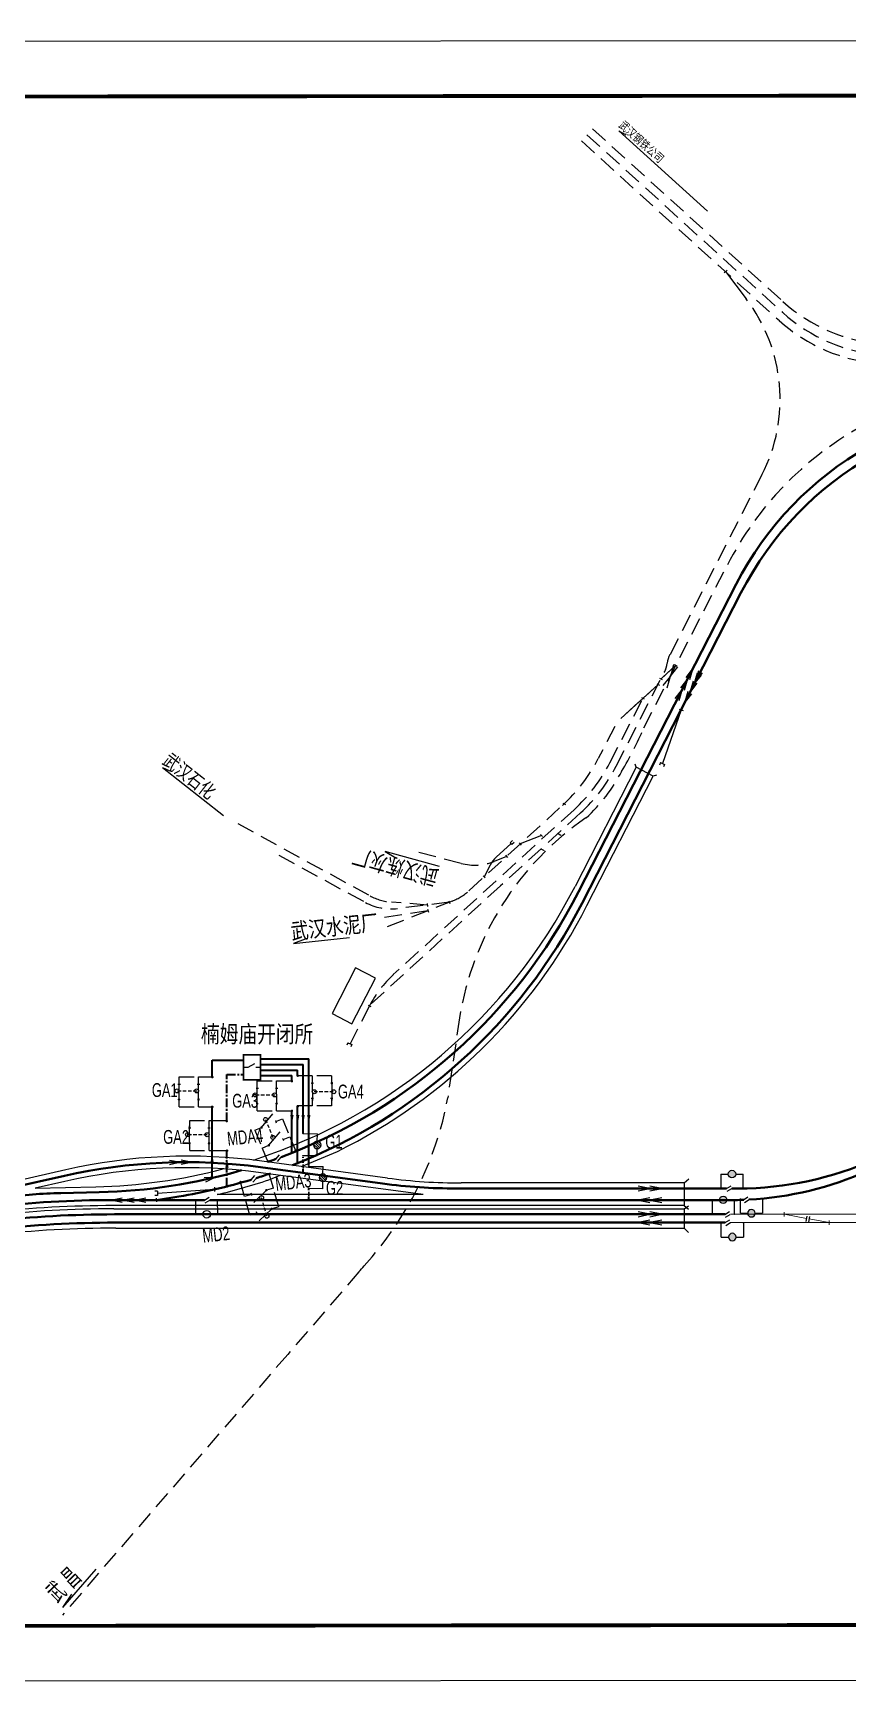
# Model space of a CAD drawing. Header units: millimetres. Extents: x 127 to 2034, y 513 to 812.
# Drawn here: x 509.2 to 656.7, y 513.2 to 812 of the extents above; entities that cross this region are included whole.
import ezdxf
from ezdxf.enums import TextEntityAlignment as Align

# ---------------------------------------------------------------- set-up
doc = ezdxf.new("R2010")
doc.units = ezdxf.units.MM
for name, pattern in [('CENTER', [50.8, 31.75, -6.35, 6.35, -6.35]), ('DASHDOTX2', [50.8, 25.4, -12.7, 0, -12.7]), ('DIVIDE2', [15.875, 6.35, -3.175, 0, -3.175, 0, -3.175]), ('HIDDEN', [9.525, 6.35, -3.175])]:
    doc.linetypes.add(name, pattern=pattern)
for name, color, linetype in [('JYX', 7, 'Continuous'), ('ZC_站场', 7, 'Continuous'), ('三环路', 7, 'Continuous'), ('图框', 7, 'Continuous'), ('既有', 7, 'Continuous'), ('既有线', 7, 'Continuous'), ('牵引所', 6, 'Continuous'), ('设计', 6, 'Continuous'), ('运行时分', 1, 'Continuous'), ('近期设计', 6, 'Continuous')]:
    doc.layers.add(name, color=color, linetype=linetype)
doc.styles.add('HZTXT', font='tx.shx', dxfattribs={"width": 0.75, "bigfont": 'hztxt.shx'})
doc.styles.add('JCWAuxLineStyle', font='TAHOMA.TTF', dxfattribs={"width": 0.8, "height": 1.5})
doc.styles.add('JCWHZ', font='jcwasc', dxfattribs={"width": 0.7, "bigfont": 'hztxt'})
doc.styles.add('STYLE1', font='SimSun.ttf', dxfattribs={"width": 0.8})

# ---------------------------------------------------------------- blocks, each defined once
blk = doc.blocks.new('md')
at = {"layer": '牵引所'}
for p, q in [((0, -0.01), (0.66, 0.74)), ((0.28, -0.44), (0.95, 0.3))]:
    blk.add_line(p, q, dxfattribs=at)
blk = doc.blocks.new('sjkg')
at = {"layer": '图框'}
for p, q in [((0, 6.2), (0, 3.5)), ((0, 6.2), (1.32, 6.2)), ((1.32, 6.2), (4.11, 7.7)), ((4.11, 6.43), (4.11, 5.98)), ((4.11, 6.2), (5.43, 6.2)), ((5.43, 6.2), (5.43, 3.5)), ((1.32, 2.7), (4.11, 4.2)), ((0, 2.7), (0, 0)), ((0, 2.7), (1.32, 2.7)), ((4.11, 2.93), (4.11, 2.48)), ((4.11, 2.7), (5.43, 2.7)), ((5.43, 2.7), (5.43, 0))]:
    blk.add_line(p, q, dxfattribs=at)
at = {"layer": '图框', "linetype": 'HIDDEN', "ltscale": 0.1}
blk.add_line((2.53, 7.26), (2.53, 3.76), dxfattribs=at)
at = {"layer": '图框', "const_width": 0.225}
for points in [[(1.21, 6.2, 1), (1.43, 6.2, 1)], [(1.21, 2.7, 1), (1.43, 2.7, 1)]]:
    blk.add_lwpolyline(points, format="xyb", close=True, dxfattribs=at)
at = {"layer": '图框', "const_width": 0.15}
for points in [[(4.11, 6.43), (4.11, 5.98)], [(4.11, 2.93), (4.11, 2.48)]]:
    blk.add_lwpolyline(points, dxfattribs=at)
at = {"layer": '图框'}
for centre in [(2.53, 7.26), (2.53, 3.76)]:
    blk.add_circle(centre, 0.36, dxfattribs=at)
blk = doc.blocks.new('fd')
at = {"layer": '牵引所'}
for p, q in [((0, 0.45), (0, -0.55)), ((0.5, 0.45), (0.5, -0.55))]:
    blk.add_line(p, q, dxfattribs=at)
blk = doc.blocks.new('sjkgb')
at = {"layer": '图框'}
for p, q in [((0, 6.2), (1.32, 6.2)), ((0, 6.2), (0, 3.5)), ((1.32, 6.23), (4.49, 6.22)), ((4.11, 6.43), (4.11, 5.98)), ((4.11, 6.2), (5.43, 6.2)), ((5.43, 6.2), (5.43, 3.5)), ((0, 2.7), (0, 0)), ((0, 2.7), (1.32, 2.7)), ((1.31, 2.69), (4.48, 2.71)), ((4.11, 2.93), (4.11, 2.48)), ((4.11, 2.7), (5.43, 2.7)), ((5.43, 2.7), (5.43, 0))]:
    blk.add_line(p, q, dxfattribs=at)
at = {"layer": '图框', "linetype": 'HIDDEN', "ltscale": 0.1}
blk.add_line((2.9, 6.5), (2.9, 3), dxfattribs=at)
at = {"layer": '图框', "const_width": 0.225}
for points in [[(1.22, 6.29, 1), (1.42, 6.18, 1)], [(1.21, 2.7, 1), (1.43, 2.7, 1)]]:
    blk.add_lwpolyline(points, format="xyb", close=True, dxfattribs=at)
at = {"layer": '图框', "const_width": 0.15}
for points in [[(4.11, 6.43), (4.11, 5.98)], [(4.11, 2.93), (4.11, 2.48)]]:
    blk.add_lwpolyline(points, dxfattribs=at)
at = {"layer": '图框'}
for centre in [(2.88, 6.59), (2.88, 3.06)]:
    blk.add_circle(centre, 0.36, dxfattribs=at)
blk = doc.blocks.new('DDKGB')
at = {"layer": '牵引所', "linetype": 'Continuous'}
for p, q in [((0.02, 2.55), (0.02, -0.02)), ((0.02, 2.55), (1.33, 2.55)), ((2.69, 2.55), (4.03, 2.55)), ((4.03, -0.02), (4.03, 2.55))]:
    blk.add_line(p, q, dxfattribs=at)
at = {"layer": '牵引所', "linetype": 'Continuous', "const_width": 0.158}
for points in [[(0.1, -0.02, 1), (-0.05, -0.02)], [(-0.05, -0.02, 1), (0.1, -0.02)], [(4.1, -0.02, 1), (3.96, -0.02)], [(3.96, -0.02, 1), (4.1, -0.02)]]:
    blk.add_lwpolyline(points, format="xyb", dxfattribs=at)
at = {"layer": '牵引所', "linetype": 'Continuous'}
blk.add_circle((2.01, 2.55), 0.679, dxfattribs=at)

msp = doc.modelspace()

# ---------------------------------------------------------------- hatches: boundary and pattern name
at = {"layer": '牵引所'}
h = msp.add_hatch(dxfattribs=at)
h.set_pattern_fill('ANSI31', color=256, scale=0.1, style=0)
h.set_pattern_definition([(135, (1731.31252, -2879.21885), (0.224506403, 0.224506403), [])])
h.paths.add_polyline_path([(561.33, 610.66, 1), (559.97, 610.66, 1)])
h = msp.add_hatch(dxfattribs=at)
h.set_pattern_fill('ANSI31', color=3, scale=0.1, style=0)
h.set_pattern_definition([(135, (1732.34372, -2885.16657), (0.224506403, 0.224506403), [])])
h.paths.add_polyline_path([(562.36, 604.71, 1), (561, 604.71, 1)])
h = msp.add_hatch(color=256, dxfattribs=at)
h.paths.add_polyline_path([(635.04, 605.38, 1), (636.4, 605.38, 1)])
h.paths.add_polyline_path([(633.45, 600.7, 0.01362), (633.45, 600.66), (634.81, 600.66, 1.027617)])
h.paths.add_polyline_path([(633.45, 600.66, 0.946954), (634.81, 600.66)])
h.paths.add_polyline_path([(638.56, 598.27, 0.07191), (638.59, 598.08), (639.89, 598.08, 0.07191), (639.92, 598.27, 1)])
h.paths.add_polyline_path([(638.59, 598.08, 0.747386), (639.89, 598.08)])
h.paths.add_polyline_path([(635.1, 593.96, 1), (636.46, 593.96, 1)])

# ---------------------------------------------------------------- linework, layer by layer
at = {"layer": 'JYX', "linetype": 'HIDDEN', "ltscale": 0.5}
for p, q in [((608.45, 792.49), (644.29, 759.95)), ((609.46, 793.6), (644.89, 761.43)), ((610.46, 794.71), (644.92, 763.43)), ((641.14, 732.01), (624.49, 699.48)), ((619.78, 686.21), (634.88, 715.7)), ((625.57, 697.52), (622.83, 695.01)), ((614.77, 679.27), (623.48, 696.28)), ((622.33, 694.03), (615.58, 687.87)), ((613.6, 679.84), (619.59, 691.53)), ((614.5, 686.46), (611.52, 680.64)), ((588.11, 656.7), (605.04, 672.16)), ((607.12, 671.36), (593.05, 658.51)), ((608.29, 670.79), (593.83, 657.59)), ((546.25, 668.87), (570.2, 655.77)), ((586.7, 661.64), (578.19, 663.82)), ((553.67, 663.15), (569.35, 654.58)), ((593.83, 657.59), (570.17, 635.99)), ((593.05, 658.51), (574.41, 641.5)), ((585.09, 654.83), (571.99, 649.65)), ((580.56, 654.1), (574.09, 654.61)), ((584.54, 654.6), (575.18, 653.46)), ((580.67, 653.07), (571.63, 651.69)), ((570.09, 635.84), (566.59, 628.99)), ((586.39, 633.69), (584.27, 619.2)), ((568.19, 587.64), (555.3, 572.72)), ((555.3, 572.72), (514.51, 525.5))]:
    msp.add_line(p, q, dxfattribs=at)
at = {"layer": 'JYX', "color": 8, "linetype": 'Continuous'}
for p, q in [((605.09, 672.55), (605.58, 672.3)), ((601.04, 666.9), (601.41, 666.5)), ((604.28, 667.03), (604.76, 666.78)), ((597.17, 665.37), (597.54, 664.97)), ((601.23, 664.25), (601.72, 664)), ((594.73, 663.11), (595.09, 662.7)), ((584.44, 654.86), (584.64, 654.36)), ((580.52, 654.38), (580.59, 653.84)), ((580.57, 653.33), (580.77, 652.83))]:
    msp.add_line(p, q, dxfattribs=at)
at = {"layer": 'JYX', "linetype": 'HIDDEN', "ltscale": 0.5}
for centre, radius, start, end in [((614.44, 745.69), 30, 332.8864, 37.3325), ((665.08, 785.64), 30, 227.7646, 266.1392), ((664.45, 782.16), 30, 227.7646, 266.2057), ((665.06, 783.64), 30, 227.7646, 266.2057), ((688.29, 688.35), 60, 86.2057, 152.8861), ((619.03, 698.56), 5, 332.8861, 352.0509), ((549.09, 717.37), 77.26, 329.6125, 336.216), ((584.81, 694.31), 30, 312.3931, 332.8864), ((586.9, 693.52), 30, 312.3931, 332.8861), ((588.07, 692.95), 30, 312.3931, 332.8861), ((589.07, 692.04), 30, 312.3931, 332.8861), ((640.13, 625.05), 54.42, 124.5254, 170.8678), ((589.11, 671.04), 9.71, 255.6106, 291.5572), ((574.01, 663.1), 9.71, 241.3217, 276.9469), ((574.86, 664.29), 9.71, 241.3217, 265.4767), ((581.42, 664.13), 10, 291.5572, 312.3931), ((587.9, 626.72), 20, 132.3931, 152.8864), ((523.91, 630.26), 61.37, 317.4554, 349.6134)]:
    msp.add_arc(centre, radius, start, end, dxfattribs=at)
at = {"layer": 'ZC_站场', "color": 145}
for p, q in [((626.14, 689.6), (626.88, 689.35)), ((542.03, 602.97), (542.03, 602.19))]:
    msp.add_line(p, q, dxfattribs=at)
at = {"layer": 'ZC_站场', "color": 141}
for p, q in [((622.76, 679.89), (622.58, 679.46)), ((622.76, 679.89), (623.48, 679.58)), ((623.48, 679.58), (623.3, 679.15)), ((566.19, 629.17), (566.01, 628.74)), ((566.19, 629.17), (566.91, 628.86)), ((566.91, 628.86), (566.72, 628.43)), ((531.74, 602.27), (531.27, 602.27)), ((531.74, 601.49), (531.27, 601.49)), ((531.74, 602.27), (531.74, 601.49))]:
    msp.add_line(p, q, dxfattribs=at)
at = {"layer": '三环路'}
for p, q in [((634.84, 769.12), (634.28, 768.58)), ((634.52, 768.84), (638.3, 763.88))]:
    msp.add_line(p, q, dxfattribs=at)
for points in [[(615.21, 794.31), (631.31, 779.8)], [(615.21, 794.31), (616.5, 793.59)]]:
    msp.add_lwpolyline(points, dxfattribs=at)
at = {"layer": '图框'}
for p, q in [((537.33, 613.74), (537.78, 613.74)), ((537.52, 610.95), (537.53, 614.11)), ((537.55, 615.06), (540.26, 615.06)), ((537.55, 613.74), (537.55, 615.06)), ((540.83, 613.74), (541.28, 613.74)), ((541.05, 615.06), (544.33, 615.06)), ((541.05, 613.74), (541.05, 615.06)), ((541.06, 610.94), (541.05, 614.11)), ((537.55, 609.63), (537.55, 610.95)), ((541.05, 609.63), (541.05, 610.95)), ((537.55, 609.63), (540.26, 609.63)), ((541.05, 609.63), (544.28, 609.63))]:
    msp.add_line(p, q, dxfattribs=at)
at = {"layer": '图框', "linetype": 'HIDDEN', "ltscale": 0.1}
msp.add_line((537.25, 612.53), (540.75, 612.53), dxfattribs=at)
at = {"layer": '图框', "color": 5, "linetype": 'Continuous', "ltscale": 0.6, "const_width": 0.7}
msp.add_lwpolyline([(2023.89, 525.05), (2023.89, 802.05), (152.5, 800.19), (152.5, 523.19)], close=True, dxfattribs=at)
at = {"layer": '图框', "const_width": 0.15}
for points in [[(537.33, 613.74), (537.78, 613.74)], [(540.83, 613.74), (541.28, 613.74)]]:
    msp.add_lwpolyline(points, dxfattribs=at)
at = {"layer": '图框', "const_width": 0.225}
for points in [[(537.47, 610.85, 1), (537.58, 611.05, 1)], [(541.05, 610.83, 1), (541.05, 611.06, 1)]]:
    msp.add_lwpolyline(points, format="xyb", close=True, dxfattribs=at)
at = {"layer": '图框'}
for centre in [(537.17, 612.51), (540.7, 612.5)]:
    msp.add_circle(centre, 0.36, dxfattribs=at)
at = {"layer": '既有', "color": 7}
for p, q in [((601.23, 666.69), (597.36, 665.16)), ((594.92, 662.9), (592.68, 662.01))]:
    msp.add_line(p, q, dxfattribs=at)
at = {"layer": '既有', "color": 7, "linetype": 'Continuous', "ltscale": 0.3}
for p, q in [((567.57, 642.71), (563.33, 634.43)), ((571.17, 640.87), (567.57, 642.71)), ((566.93, 632.59), (571.17, 640.87)), ((563.33, 634.43), (566.93, 632.59))]:
    msp.add_line(p, q, dxfattribs=at)
at = {"layer": '既有', "linetype": 'DASHDOTX2'}
msp.add_line((520.55, 533.84), (514.52, 526.86), dxfattribs=at)
at = {"layer": '既有', "color": 7}
msp.add_arc((541.71, 610.52), 35, 319.1782, 321.5658, dxfattribs=at)
at = {"layer": '既有线', "color": 7, "linetype": 'Continuous'}
for points in [[(532.62, 679.01), (543.7, 670.31)], [(532.62, 679.01), (533.96, 678.38)]]:
    msp.add_lwpolyline(points, dxfattribs=at)
at = {"layer": '牵引所'}
for p, q in [((127.5, 810.19), (2033.89, 812.05)), ((127.5, 513.19), (2033.89, 515.05))]:
    msp.add_line(p, q, dxfattribs=at)
at = {"layer": '牵引所', "color": 98, "lineweight": 35, "ltscale": 0.05}
for p, q in [((541.64, 626.03), (547.32, 626.03)), ((541.64, 622.99), (541.64, 626.03)), ((541.64, 604.68), (541.64, 617.56))]:
    msp.add_line(p, q, dxfattribs=at)
at = {"layer": '牵引所', "linetype": 'Continuous'}
for p, q in [((547.32, 624.72), (548.15, 624.72)), ((547.32, 624.72), (548.15, 624.72)), ((548.15, 624.72), (549.34, 625.41)), ((549.51, 624.72), (550.34, 624.72))]:
    msp.add_line(p, q, dxfattribs=at)
at = {"layer": '牵引所', "color": 3, "lineweight": 35, "ltscale": 0.1}
msp.add_line((550.34, 626.23), (559.1, 626.23), dxfattribs=at)
at = {"layer": '牵引所', "color": 1, "lineweight": 35, "ltscale": 0.1}
for p in [(550.34, 625.22), (558.09, 612.7)]:
    msp.add_line(p, (558.09, 625.22), dxfattribs=at)
at = {"layer": '牵引所', "color": 2, "lineweight": 35, "ltscale": 0.1}
msp.add_line((559.1, 606.93), (559.1, 626.23), dxfattribs=at)
at = {"layer": '牵引所', "color": 2, "linetype": 'CENTER', "lineweight": 35, "ltscale": 0.05}
for p, q in [((544.27, 623.41), (547.32, 623.41)), ((544.27, 614.95), (544.27, 623.41)), ((544.27, 603.12), (544.27, 609.52))]:
    msp.add_line(p, q, dxfattribs=at)
at = {"layer": '牵引所', "color": 4, "lineweight": 35, "ltscale": 0.05}
for p, q in [((550.34, 624.21), (557.08, 624.21)), ((557.08, 607.33), (557.08, 617.67))]:
    msp.add_line(p, q, dxfattribs=at)
at = {"layer": '牵引所', "lineweight": 35, "ltscale": 0.05}
for p, q in [((550.34, 623.2), (556.07, 623.2)), ((556.07, 609.21), (556.07, 616.88))]:
    msp.add_line(p, q, dxfattribs=at)
at = {"layer": '牵引所', "linetype": 'CENTER', "lineweight": 35, "ltscale": 0.05}
msp.add_line((556.07, 622.19), (556.07, 623.2), dxfattribs=at)
at = {"layer": '牵引所', "color": 4, "linetype": 'CENTER', "lineweight": 35, "ltscale": 0.05}
msp.add_line((557.08, 623.13), (557.08, 624.21), dxfattribs=at)
at = {"layer": '牵引所', "color": 1, "linetype": 'DIVIDE2', "lineweight": 35, "ltscale": 0.1}
msp.add_line((558.09, 605.6), (558.09, 608.69), dxfattribs=at)
at = {"layer": '牵引所', "color": 2, "linetype": 'DIVIDE2', "lineweight": 35, "ltscale": 0.1}
msp.add_line((559.1, 600.66), (559.1, 602.75), dxfattribs=at)
at = {"layer": '牵引所', "linetype": 'Continuous', "const_width": 0.3}
msp.add_lwpolyline([(547.32, 626.99), (550.34, 626.99), (550.34, 622.45), (547.32, 622.45)], close=True, dxfattribs=at)
at = {"layer": '牵引所', "linetype": 'Continuous', "const_width": 0.238}
for points in [[(541.75, 622.91, 1), (541.54, 622.94)], [(541.54, 622.94, 1), (541.75, 622.91)], [(556.16, 622.18, 1), (555.95, 622.21)], [(555.95, 622.21, 1), (556.16, 622.18)], [(557.23, 623.17, 1), (557.02, 623.2)], [(557.02, 623.2, 1), (557.23, 623.17)], [(541.72, 617.53, 1), (541.51, 617.57)], [(541.51, 617.57, 1), (541.72, 617.53)], [(556.16, 616.81, 1), (555.95, 616.84)], [(555.95, 616.84, 1), (556.16, 616.81)], [(557.23, 617.65, 1), (557.02, 617.68)], [(557.02, 617.68, 1), (557.23, 617.65)], [(544.36, 614.94, 1), (544.15, 614.98)], [(544.15, 614.98, 1), (544.36, 614.94)], [(544.42, 609.59, 1), (544.21, 609.63)], [(544.21, 609.63, 1), (544.42, 609.59)], [(556.82, 609.61, 1), (556.61, 609.65)], [(556.61, 609.65, 1), (556.82, 609.61)], [(551.78, 607.67, 1), (551.57, 607.71)], [(551.57, 607.71, 1), (551.78, 607.67)], [(556.17, 609.2, 1), (555.96, 609.23)], [(555.96, 609.23, 1), (556.17, 609.2)], [(557.18, 607.31, 1), (556.97, 607.34)], [(556.97, 607.34, 1), (557.18, 607.31)], [(541.75, 604.66, 1), (541.54, 604.69)], [(541.54, 604.69, 1), (541.75, 604.66)], [(546.87, 603.91, 1), (546.66, 603.95)], [(546.66, 603.95, 1), (546.87, 603.91)], [(552.07, 605.35, 1), (551.86, 605.39)], [(551.86, 605.39, 1), (552.07, 605.35)], [(558.19, 605.58, 1), (557.98, 605.61)], [(557.98, 605.61, 1), (558.19, 605.58)], [(544.37, 603.1, 1), (544.16, 603.14)], [(544.16, 603.14, 1), (544.37, 603.1)], [(558.99, 600.68, 1), (559.21, 600.64)], [(559.21, 600.64, 1), (558.99, 600.68)]]:
    msp.add_lwpolyline(points, format="xyb", dxfattribs=at)
at = {"layer": '牵引所'}
for points in [[(556.06, 614.42, 0, 0.6, 0), (556.06, 616.06, 0.6, 0.6, 0)], [(557.1, 614.42, 0, 0.6, 0), (557.1, 616.06, 0.6, 0.6, 0)], [(558.09, 614.42, 0, 0.6, 0), (558.09, 616.06, 0.6, 0.6, 0)], [(559.11, 614.42, 0, 0.6, 0), (559.11, 616.06, 0.6, 0.6, 0)], [(541.61, 609.06, 0, 0.6, 0), (541.61, 607.42, 0.6, 0.6, 0)], [(544.3, 608.17, 0, 0.6, 0), (544.3, 606.53, 0.6, 0.6, 0)]]:
    msp.add_lwpolyline(points, format="xyseb", dxfattribs=at)
at = {"layer": '设计', "color": 41, "linetype": 'Continuous'}
for p, q in [((618.37, 679.06), (607.31, 657.47)), ((609.46, 653.99), (621.48, 677.46)), ((573.36, 604.66), (550.63, 607.72)), ((557.79, 606.76), (564.32, 609.48)), ((579.8, 601.66), (550.42, 605.62)), ((552.51, 604.55), (553.94, 605.15)), ((509.59, 602.83), (520.54, 603.07)), ((579.8, 601.66), (542.5, 601.66))]:
    msp.add_line(p, q, dxfattribs=at)
at = {"layer": '设计', "color": 7}
for p, q in [((582.76, 661.09), (572.91, 663.8)), ((572.91, 663.8), (574.86, 662.68)), ((556.35, 647.14), (566.5, 648.23)), ((558.45, 647.93), (556.35, 647.14))]:
    msp.add_line(p, q, dxfattribs=at)
at = {"layer": '设计', "color": 41, "linetype": 'Continuous', "ltscale": 0.6}
for p, q in [((515.15, 606.14), (438.34, 588.71)), ((514.94, 604.04), (509.59, 602.83)), ((627.08, 603.76), (586.71, 603.76)), ((627.08, 603.76), (627.89, 604.48)), ((627.08, 603.76), (627.08, 599.66)), ((627.08, 599.66), (523.74, 599.66)), ((523.81, 599.08), (627.08, 599.08)), ((627.08, 599.66), (627.87, 599.01)), ((627.08, 599.08), (627.82, 599.6)), ((627.08, 599.08), (627.08, 595.58)), ((524.2, 595.58), (627.08, 595.58)), ((627.08, 595.58), (627.82, 594.77))]:
    msp.add_line(p, q, dxfattribs=at)
at = {"layer": '设计', "color": 41, "linetype": 'Continuous'}
msp.add_lwpolyline([(622.05, 677.65), (621.48, 677.46), (618.37, 679.06), (618.18, 679.63)], dxfattribs=at)
msp.add_lwpolyline([(622.05, 677.65), (621.48, 677.46), (618.37, 679.06), (618.18, 679.63)], dxfattribs=at)
for centre, radius, start, end in [((518.3, 703.05), 100, 287.9488, 332.8861), ((519.56, 700.02), 101, 296.3047, 332.8861), ((537.06, 506.52), 100, 82.3241, 102.7836), ((518.3, 703.05), 100, 271.2841, 284.6629), ((519.56, 700.02), 101, 283.125, 289.0381), ((586.71, 703.76), 100, 262.3241, 270)]:
    msp.add_arc(centre, radius, start, end, dxfattribs=at)
at = {"layer": '设计', "color": 41, "linetype": 'Continuous', "ltscale": 0.6}
for centre, radius, start in [((537.27, 508.62), 100, 82.3241), ((523.74, 399.66), 200, 90), ((523.81, 399.08), 200, 90), ((524.2, 395.58), 200, 90)]:
    msp.add_arc(centre, radius, start, 102.7836, dxfattribs=at)
at = {"layer": '运行时分', "color": 7}
msp.add_line((516.18, 529.3), (514.52, 526.86), dxfattribs=at)
at = {"layer": '近期设计', "color": 6, "linetype": 'Continuous', "lineweight": 40}
msp.add_line((636.46, 712.2), (607.93, 656.48), dxfattribs=at)
at = {"layer": '近期设计', "color": 4, "linetype": 'Continuous', "lineweight": 40}
for p, q in [((608.57, 654.45), (637.34, 710.64)), ((524.09, 596.58), (634.47, 596.58))]:
    msp.add_line(p, q, dxfattribs=at)
at = {"layer": '近期设计', "color": 6, "linetype": 'Continuous'}
for p, q in [((625.57, 697.52), (622.83, 695.01)), ((625.33, 697.64), (625.81, 697.39)), ((625.33, 697.64), (625.81, 697.39)), ((622.33, 694.03), (615.58, 687.87)), ((622.09, 694.16), (622.57, 693.91)), ((622.09, 694.16), (622.57, 693.91)), ((622.61, 695.18), (623.09, 694.93)), ((622.61, 695.18), (623.09, 694.93)), ((619.36, 691.69), (619.85, 691.45)), ((619.36, 691.69), (619.85, 691.45)), ((595.74, 665.25), (593.03, 662.78)), ((595.98, 665.8), (595.59, 665.39)), ((595.59, 665.39), (595.88, 665.11)), ((595.88, 665.11), (596.28, 665.51)), ((591.94, 661.34), (590.86, 659.19)), ((590.5, 658.88), (588.16, 656.74)), ((590.65, 659.42), (591.02, 659.01)), ((569.85, 635.96), (570.34, 635.72))]:
    msp.add_line(p, q, dxfattribs=at)
at = {"layer": '近期设计', "color": 4, "linetype": 'Continuous'}
msp.add_line((626.51, 689.47), (623.12, 679.73), dxfattribs=at)
at = {"layer": '近期设计', "color": 10, "linetype": 'Continuous', "lineweight": 40}
for p, q in [((514.89, 605.05), (505.2, 602.86)), ((572.48, 603.66), (550.37, 606.64)), ((634.71, 602.76), (585.83, 602.76)), ((636.89, 602.76), (635.69, 602.76)), ((635.06, 600.66), (635.06, 600.66))]:
    msp.add_line(p, q, dxfattribs=at)
at = {"layer": '近期设计', "color": 98, "linetype": 'Continuous', "lineweight": 40}
msp.add_line((514.23, 601.93), (521.16, 602.08), dxfattribs=at)
at = {"layer": '近期设计', "color": 2, "linetype": 'Continuous', "lineweight": 40}
for p, q in [((531.56, 600.66), (535.6, 601.32)), ((540.23, 600.66), (523.63, 600.66)), ((635.62, 600.66), (541.19, 600.66))]:
    msp.add_line(p, q, dxfattribs=at)
at = {"layer": '近期设计', "color": 2, "linetype": 'Continuous'}
msp.add_line((542.03, 602.58), (531.74, 601.88), dxfattribs=at)
at = {"layer": '近期设计', "color": 5, "linetype": 'Continuous', "lineweight": 40}
msp.add_line((523.92, 598.08), (634.47, 598.08), dxfattribs=at)
at = {"layer": '近期设计', "color": 5, "lineweight": 15, "ltscale": 0.05}
for p, q in [((635.42, 598.08), (1536.33, 598.08)), ((645.19, 598.08), (649.18, 597.34))]:
    msp.add_line(p, q, dxfattribs=at)
at = {"layer": '近期设计', "color": 3, "lineweight": 15, "ltscale": 0.05}
for p, q in [((645.19, 598.47), (645.19, 597.69)), ((653.29, 596.19), (653.29, 596.97))]:
    msp.add_line(p, q, dxfattribs=at)
at = {"layer": '近期设计', "color": 4, "lineweight": 15, "ltscale": 0.05}
for p, q in [((635.45, 596.58), (1536.32, 596.58)), ((649.67, 597.25), (653.29, 596.58))]:
    msp.add_line(p, q, dxfattribs=at)
at = {"layer": '近期设计', "color": 1, "linetype": 'Continuous'}
for points in [[(625.16, 697.65), (624.57, 695.55), (625.92, 697.26)], [(628.1, 694.94), (628.7, 697.04), (627.34, 695.33)], [(628.1, 694.94), (628.7, 697.04), (627.34, 695.33)], [(629.65, 696.55), (629.06, 694.45), (630.41, 696.16)], [(623.97, 693.46), (624.57, 695.55), (623.21, 693.85)], [(627.13, 693.04), (627.72, 695.14), (626.37, 693.43)], [(628.68, 694.65), (628.09, 692.55), (629.44, 694.26)], [(629.43, 696.12), (628.84, 694.02), (630.19, 695.73)], [(626.16, 691.14), (626.75, 693.24), (625.4, 691.53)], [(627.71, 692.75), (627.11, 690.65), (628.47, 692.36)], [(533.87, 607.92), (536.01, 607.51), (533.88, 607.06)], [(536, 607.94), (538.14, 607.53), (536.01, 607.08)], [(540.2, 604.75), (542.37, 604.85), (540.4, 603.92)], [(525.35, 600.23), (523.21, 600.66), (525.35, 601.09)], [(527.49, 600.23), (525.35, 600.66), (527.49, 601.09)], [(531.6, 600.32), (531.53, 601)], [(618.73, 602.33), (620.86, 602.76), (618.73, 603.19)], [(620.86, 601.09), (618.73, 600.66), (620.86, 600.23)], [(620.86, 602.33), (623, 602.76), (620.86, 603.19)], [(623, 601.09), (620.86, 600.66), (623, 600.23)], [(618.73, 597.65), (620.86, 598.08), (618.73, 598.51)], [(620.86, 597.65), (623, 598.08), (620.86, 598.51)], [(620.86, 597.01), (618.73, 596.58), (620.86, 596.15)], [(623, 597.01), (620.86, 596.58), (623, 596.15)]]:
    msp.add_lwpolyline(points, dxfattribs=at)
at = {"layer": '近期设计', "color": 2, "linetype": 'Continuous'}
msp.add_lwpolyline([(529.62, 600.24), (527.48, 600.66), (529.62, 601.09)], dxfattribs=at)
at = {"layer": '近期设计', "color": 6, "linetype": 'Continuous', "lineweight": 40}
for centre, radius, start, end in [((689.87, 684.85), 60, 86.2057, 152.8861), ((518.92, 702.06), 100, 290.5928, 332.8861)]:
    msp.add_arc(centre, radius, start, end, dxfattribs=at)
at = {"layer": '近期设计', "color": 4, "linetype": 'Continuous', "lineweight": 40}
for centre, radius, start, end in [((690.75, 683.29), 60, 86.2057, 152.8861), ((519.56, 700.02), 100, 291.4844, 332.8861), ((519.56, 700.02), 100, 287.4886, 289.0381), ((524.09, 396.58), 200, 90, 102.7836)]:
    msp.add_arc(centre, radius, start, end, dxfattribs=at)
at = {"layer": '近期设计', "color": 6, "linetype": 'Continuous'}
for centre, start, end in [((628.94, 697.2), 152.8864, 172.0509), ((619.03, 698.56), 332.8861, 352.0509), ((596.41, 659.09), 132.3931, 153.229)]:
    msp.add_arc(centre, 5, start, end, dxfattribs=at)
at = {"layer": '近期设计', "color": 10, "linetype": 'Continuous', "lineweight": 40}
for centre, radius, start, end in [((537.02, 507.53), 100, 82.3241, 102.7836), ((636.89, 662.76), 60, 270, 294.3172), ((585.83, 702.76), 100, 262.3241, 270)]:
    msp.add_arc(centre, radius, start, end, dxfattribs=at)
at = {"layer": '近期设计', "color": 98, "linetype": 'Continuous', "lineweight": 40}
for centre, start, end in [((518.92, 702.06), 289.1248, 290.0312), ((518.92, 702.06), 271.2841, 286.2735), ((516.47, 501.95), 91.2841, 97.1628)]:
    msp.add_arc(centre, 100, start, end, dxfattribs=at)
at = {"layer": '近期设计', "color": 2, "linetype": 'Continuous', "lineweight": 40}
for centre, radius, start, end in [((519.56, 700.02), 100, 279.2264, 286.9368), ((635.57, 660.66), 60, 273.0292, 294.3172), ((635.57, 660.66), 60, 270, 272.1781), ((523.63, 400.66), 200, 90, 102.7836)]:
    msp.add_arc(centre, radius, start, end, dxfattribs=at)
at = {"layer": '近期设计', "color": 5, "linetype": 'Continuous', "lineweight": 40}
msp.add_arc((523.92, 398.08), 200, 90, 102.7836, dxfattribs=at)

# ---------------------------------------------------------------- block references
at = {"layer": '牵引所'}
for name, p, rotation in [('sjkgb', (541.85, 617.56), 90), ('sjkgb', (555.99, 616.83), 90), ('sjkgb', (557.05, 623.16), 270), ('sjkg', (551.68, 607.58), 22.15977201286843), ('md', (553.17, 608.1), 2.931485262851211), ('sjkg', (551.96, 605.41), 195.9405194051518), ('md', (548.68, 604.34), 0.4332640610783744), ('DDKGB', (542.63, 600.65), 180.4881045578455), ('md', (540.22, 600.66), 343.2422989534084), ('md', (634.71, 602.77), 342.0291054158602), ('md', (637.81, 600.7), 347.2259024054689), ('md', (634.41, 598.05), 343.8083295403358), ('fd', (649.17, 597.31), 349.8847293379377), ('md', (634.46, 596.58), 342.4962283898676)]:
    msp.add_blockref(name, p, dxfattribs=dict(at, rotation=rotation))
at = {"layer": '牵引所', "color": 1, "xscale": -1, "rotation": 269.5299503277938}
msp.add_blockref('DDKGB', (558.08, 608.67), dxfattribs=at)
at = {"layer": '牵引所', "color": 3, "xscale": -1}
for p, rotation in [((559.11, 602.72), 269.5299503277938), ((637.23, 600.83), 180)]:
    msp.add_blockref('DDKGB', p, dxfattribs=dict(at, rotation=rotation))
at = {"layer": '牵引所'}
for p in [(633.71, 602.83), (632.12, 598.15)]:
    msp.add_blockref('DDKGB', p, dxfattribs=at)
at = {"layer": '牵引所', "xscale": -1, "rotation": 180}
msp.add_blockref('DDKGB', (633.77, 596.52), dxfattribs=at)

# ---------------------------------------------------------------- texts
at = {"color": 7, "style": 'HZTXT', "width": 0.75}
msp.add_text('武 昌', height=3.641, rotation=43.7072, dxfattribs=at).set_placement((513.68, 527.42))
at = {"layer": '三环路', "style": 'JCWAuxLineStyle', "width": 0.8}
msp.add_text('武汉钢铁公司', height=1.5, rotation=317.7646, dxfattribs=at).set_placement((615.1, 795.18))
at = {"layer": '既有线', "color": 7, "linetype": 'Continuous', "style": 'STYLE1', "width": 0.8}
msp.add_text('武汉石化', height=2.5, rotation=321.8386, dxfattribs=at).set_placement((532.45, 679.87))
at = {"layer": '牵引所', "linetype": 'CENTER', "ltscale": 0.05, "style": 'STYLE1', "width": 0.8}
msp.add_text('楠姆庙开闭所', height=3.107, dxfattribs=at).set_placement((549.75, 629.18), align=Align.CENTER)
at = {"layer": '设计', "color": 7}
for s, height, rotation, style, width, p in [('武汉炼灰厂', 2.913, 164.6835, 'STYLE1', 0.8, (582.8, 660.3)), ('武汉水泥厂', 2.913, 6.2172, 'STYLE1', 0.8, (556.02, 647.86)), ('GA1', 2.5, 359.5107, 'JCWHZ', 0.7, (530.69, 619.35)), ('GA3', 2.5, 359.5107, 'JCWHZ', 0.7, (545.24, 617.41)), ('GA4', 2.5, 359.5107, 'JCWHZ', 0.7, (564.37, 619.08)), ('GA2', 2.5, 359.5107, 'JCWHZ', 0.7, (532.74, 610.86)), ('MDA4', 2.5, 6.2172, 'JCWHZ', 0.7, (544.48, 610.5)), ('G1', 2.5, 359.5107, 'JCWHZ', 0.7, (562.09, 610)), ('MDA3', 2.5, 6.2172, 'JCWHZ', 0.7, (553.2, 602.32)), ('G2', 2.5, 359.5107, 'JCWHZ', 0.7, (562.21, 601.62)), ('MD2', 2.5, 6.2015, 'JCWHZ', 0.7, (540, 592.93))]:
    msp.add_text(s, height=height, rotation=rotation, dxfattribs=dict(at, style=style, width=width)).set_placement(p)

doc.saveas('drawing.dxf')
